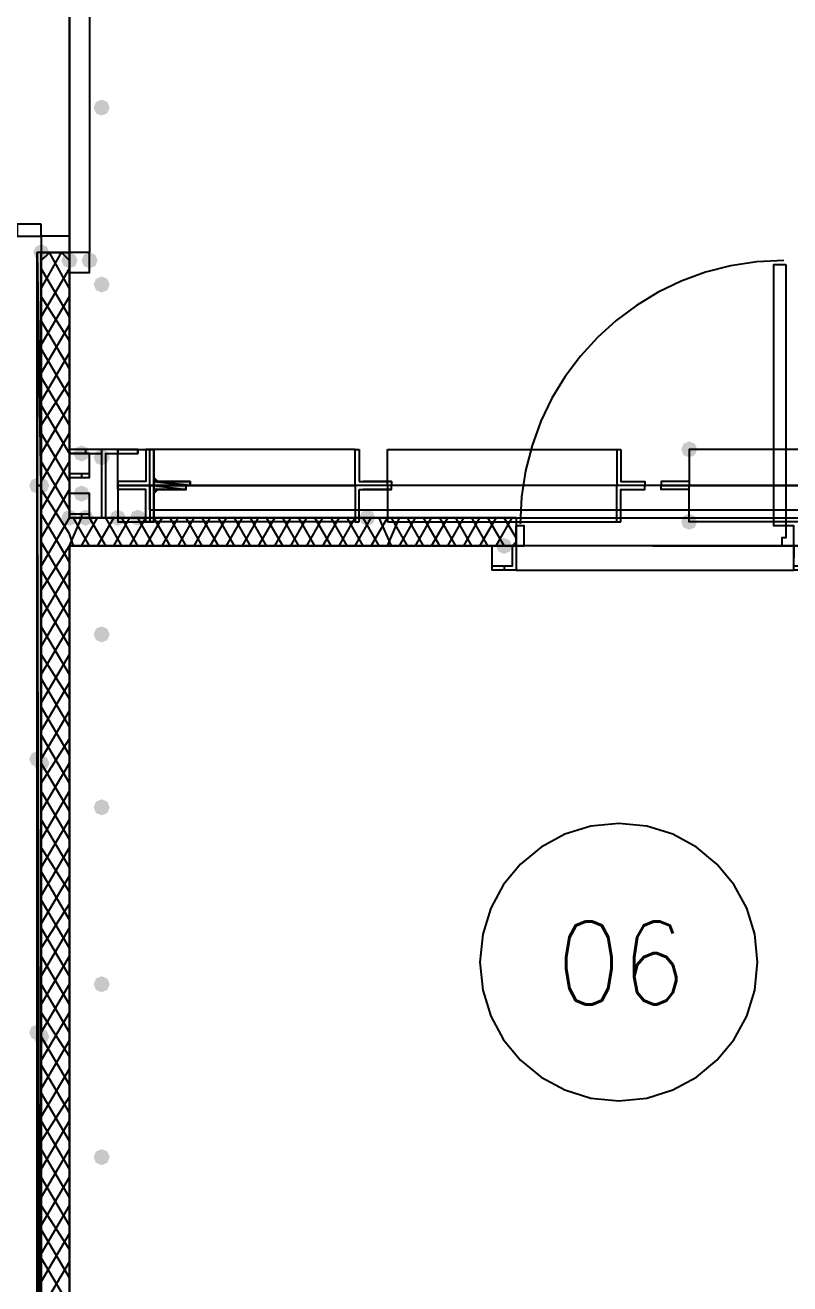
# Model space of a CAD drawing. Header units: millimetres. Extents: x 0 to 420, y 0 to 297.
# Drawn here: x 104.01 to 112.06, y 149.67 to 162.92 of the extents above; entities that cross this region are included whole.
import ezdxf

# ---------------------------------------------------------------- set-up
doc = ezdxf.new("R2010")
doc.units = ezdxf.units.MM
doc.layers.get('0').update_dxf_attribs({"linetype": 'CONTINUOUS'})
doc.styles.get("Standard").update_dxf_attribs({"font": 'STANDARD'})

msp = doc.modelspace()

# ---------------------------------------------------------------- hatches: boundary and pattern name
at = {"true_color": 0x000007}
for points in [[(104.902, 162.052), (104.877129, 161.992204), (104.817333, 161.967333), (104.757538, 161.992204), (104.732667, 162.052), (104.757537, 162.111796), (104.817333, 162.136667), (104.877129, 162.111796)], [(104.563333, 160.443333), (104.538462, 160.383537), (104.478667, 160.358667), (104.418871, 160.383537), (104.394, 160.443333), (104.418871, 160.503129), (104.478667, 160.528), (104.538462, 160.503129)], [(104.775, 160.443333), (104.750129, 160.383537), (104.690333, 160.358667), (104.630538, 160.383537), (104.605667, 160.443333), (104.630537, 160.503129), (104.690333, 160.528), (104.750129, 160.503129)], [(104.902, 160.189333), (104.877129, 160.129537), (104.817333, 160.104667), (104.757538, 160.129537), (104.732667, 160.189333), (104.757537, 160.249129), (104.817333, 160.274), (104.877129, 160.249129)], [(104.690333, 158.411333), (104.665463, 158.351537), (104.605667, 158.326667), (104.545871, 158.351537), (104.521, 158.411333), (104.545871, 158.471129), (104.605667, 158.496), (104.665462, 158.471129)], [(111.082667, 158.453667), (111.057796, 158.393871), (110.998, 158.369), (110.938204, 158.393871), (110.913333, 158.453667), (110.938204, 158.513462), (110.998, 158.538333), (111.057796, 158.513463)], [(104.902, 158.369), (104.877129, 158.309204), (104.817333, 158.284333), (104.757538, 158.309204), (104.732667, 158.369), (104.757537, 158.428796), (104.817333, 158.453667), (104.877129, 158.428796)], [(104.690333, 157.988), (104.665463, 157.928204), (104.605667, 157.903333), (104.545871, 157.928204), (104.521, 157.988), (104.545871, 158.047796), (104.605667, 158.072667), (104.665462, 158.047796)], [(104.563333, 157.734), (104.538462, 157.674204), (104.478667, 157.649333), (104.418871, 157.674204), (104.394, 157.734), (104.418871, 157.793796), (104.478667, 157.818667), (104.538462, 157.793796)], [(104.732667, 157.734), (104.707796, 157.674204), (104.648, 157.649333), (104.588204, 157.674204), (104.563333, 157.734), (104.588204, 157.793796), (104.648, 157.818667), (104.707796, 157.793796)], [(105.071333, 157.734), (105.046463, 157.674204), (104.986667, 157.649333), (104.926871, 157.674204), (104.902, 157.734), (104.926871, 157.793796), (104.986667, 157.818667), (105.046462, 157.793796)], [(105.283, 157.734), (105.258129, 157.674204), (105.198333, 157.649333), (105.138538, 157.674204), (105.113667, 157.734), (105.138537, 157.793796), (105.198333, 157.818667), (105.258129, 157.793796)], [(111.082667, 157.691667), (111.057796, 157.631871), (110.998, 157.607), (110.938204, 157.631871), (110.913333, 157.691667), (110.938204, 157.751462), (110.998, 157.776333), (111.057796, 157.751463)], [(109.135333, 157.437667), (109.110463, 157.377871), (109.050667, 157.353), (108.990871, 157.377871), (108.966, 157.437667), (108.990871, 157.497462), (109.050667, 157.522333), (109.110462, 157.497463)], [(104.902, 156.506333), (104.877129, 156.446537), (104.817333, 156.421667), (104.757538, 156.446537), (104.732667, 156.506333), (104.757537, 156.566129), (104.817333, 156.591), (104.877129, 156.566129)], [(104.902, 154.686), (104.877129, 154.626204), (104.817333, 154.601333), (104.757538, 154.626204), (104.732667, 154.686), (104.757537, 154.745796), (104.817333, 154.770667), (104.877129, 154.745796)], [(104.902, 152.823333), (104.877129, 152.763537), (104.817333, 152.738667), (104.757538, 152.763537), (104.732667, 152.823333), (104.757537, 152.883129), (104.817333, 152.908), (104.877129, 152.883129)], [(104.902, 151.003), (104.877129, 150.943204), (104.817333, 150.918333), (104.757538, 150.943204), (104.732667, 151.003), (104.757537, 151.062796), (104.817333, 151.087667), (104.877129, 151.062796)]]:
    msp.add_hatch(color=0, dxfattribs=at).paths.add_polyline_path(points, flags=0)
at = {"true_color": 0x0000fe}
for points in [[(104.267, 160.528), (104.242129, 160.468204), (104.182333, 160.443333), (104.122538, 160.468204), (104.097667, 160.528), (104.122537, 160.587796), (104.182333, 160.612667), (104.242129, 160.587796)], [(104.267, 160.528), (104.242129, 160.468204), (104.182333, 160.443333), (104.122538, 160.468204), (104.097667, 160.528), (104.122537, 160.587796), (104.182333, 160.612667), (104.242129, 160.587796)], [(104.224667, 158.072667), (104.199796, 158.012871), (104.14, 157.988), (104.080204, 158.012871), (104.055333, 158.072667), (104.080204, 158.132462), (104.14, 158.157333), (104.199796, 158.132463)], [(104.267, 158.072667), (104.242129, 158.012871), (104.182333, 157.988), (104.122538, 158.012871), (104.097667, 158.072667), (104.122537, 158.132462), (104.182333, 158.157333), (104.242129, 158.132463)], [(104.563333, 157.734), (104.538462, 157.674204), (104.478667, 157.649333), (104.418871, 157.674204), (104.394, 157.734), (104.418871, 157.793796), (104.478667, 157.818667), (104.538462, 157.793796)], [(107.696, 157.734), (107.671129, 157.674204), (107.611333, 157.649333), (107.551537, 157.674204), (107.526667, 157.734), (107.551537, 157.793796), (107.611333, 157.818667), (107.671129, 157.793796)], [(104.224667, 155.194), (104.199796, 155.134204), (104.14, 155.109333), (104.080204, 155.134204), (104.055333, 155.194), (104.080204, 155.253796), (104.14, 155.278667), (104.199796, 155.253796)], [(104.267, 155.151667), (104.242129, 155.091871), (104.182333, 155.067), (104.122538, 155.091871), (104.097667, 155.151667), (104.122537, 155.211462), (104.182333, 155.236333), (104.242129, 155.211463)], [(104.224667, 152.315333), (104.199796, 152.255537), (104.14, 152.230667), (104.080204, 152.255537), (104.055333, 152.315333), (104.080204, 152.375129), (104.14, 152.4), (104.199796, 152.375129)], [(104.267, 152.273), (104.242129, 152.213204), (104.182333, 152.188333), (104.122538, 152.213204), (104.097667, 152.273), (104.122537, 152.332796), (104.182333, 152.357667), (104.242129, 152.332796)]]:
    msp.add_hatch(color=0, dxfattribs=at).paths.add_polyline_path(points, flags=0)
at = {"true_color": 0x000007}
h = msp.add_hatch(color=0, dxfattribs=at)
h.paths.add_polyline_path([(104.182333, 160.528), (104.14, 160.528), (104.182333, 158.072667)], flags=0)
h.paths.add_polyline_path([(104.14, 160.528), (104.182333, 158.072667), (104.14, 158.072667)], flags=0)
at = {"true_color": 0x000062}
h = msp.add_hatch(color=0, dxfattribs=at)
h.paths.add_polyline_path([(105.367667, 158.453667), (105.367667, 158.199667)], flags=0)
h.paths.add_polyline_path([(105.367667, 158.199667), (105.367667, 158.453667)], flags=0)
h = msp.add_hatch(color=0, dxfattribs=at)
h.paths.add_polyline_path([(105.367667, 158.199667), (105.367667, 158.157333)], flags=0)
h.paths.add_polyline_path([(105.367667, 158.157333), (105.367667, 158.199667)], flags=0)
h = msp.add_hatch(color=0, dxfattribs=at)
h.paths.add_polyline_path([(105.41, 158.115), (105.367667, 158.157333)], flags=0)
h.paths.add_polyline_path([(105.367667, 158.157333), (105.41, 158.115), (105.367667, 158.115)], flags=0)
h.paths.add_polyline_path([(105.41, 158.115), (105.367667, 158.115)], flags=0)
h.paths.add_polyline_path([(105.367667, 158.115), (105.41, 158.115)], flags=0)
h.paths.add_polyline_path([(105.41, 158.115), (105.367667, 158.115)], flags=0)
h.paths.add_polyline_path([(105.41, 158.115), (105.367667, 158.115)], flags=0)
h = msp.add_hatch(color=0, dxfattribs=at)
h.paths.add_polyline_path([(105.367667, 158.115), (105.41, 158.115)], flags=0)
h.paths.add_polyline_path([(105.41, 158.115), (105.367667, 158.115)], flags=0)
h = msp.add_hatch(color=0, dxfattribs=at)
h.paths.add_polyline_path([(105.664, 158.115), (105.367667, 158.115)], flags=0)
h.paths.add_polyline_path([(105.664, 158.115), (105.367667, 158.115), (105.41, 158.115)], flags=0)
h = msp.add_hatch(color=0, dxfattribs=at)
h.paths.add_polyline_path([(105.367667, 158.115), (105.706333, 158.115)], flags=0)
h.paths.add_polyline_path([(105.706333, 158.115), (105.367667, 158.115)], flags=0)
h.paths.add_polyline_path([(105.706333, 158.115), (105.367667, 158.115)], flags=0)
h.paths.add_polyline_path([(105.367667, 158.115), (105.706333, 158.115)], flags=0)
h.paths.add_polyline_path([(105.706333, 158.115), (105.367667, 158.115)], flags=0)
h.paths.add_polyline_path([(105.706333, 158.115), (105.367667, 158.115)], flags=0)
h = msp.add_hatch(color=0, dxfattribs=at)
h.paths.add_polyline_path([(105.748667, 158.115), (105.367667, 158.115)], flags=0)
h.paths.add_polyline_path([(105.367667, 158.115), (105.748667, 158.115)], flags=0)
h.paths.add_polyline_path([(105.748667, 158.115), (105.367667, 158.115)], flags=0)
h.paths.add_polyline_path([(105.748667, 158.115), (105.367667, 158.115), (105.706333, 158.115)], flags=0)
h = msp.add_hatch(color=0, dxfattribs=at)
h.paths.add_polyline_path([(105.748667, 158.072667), (105.367667, 158.072667)], flags=0)
h.paths.add_polyline_path([(105.748667, 158.072667), (105.367667, 158.072667), (105.367667, 158.115)], flags=0)
for points in [[(105.367667, 158.115), (105.748667, 158.115), (105.748667, 158.072667)], [(105.706333, 158.115), (105.664, 158.115)]]:
    msp.add_hatch(color=0, dxfattribs=at).paths.add_polyline_path(points, flags=0)
h = msp.add_hatch(color=0, dxfattribs=at)
h.paths.add_polyline_path([(105.664, 158.115), (105.706333, 158.115)], flags=0)
h.paths.add_polyline_path([(105.706333, 158.115), (105.664, 158.115)], flags=0)
at = {"true_color": 0x000007}
h = msp.add_hatch(color=0, dxfattribs=at)
h.paths.add_polyline_path([(104.182333, 158.072667), (104.14, 158.072667), (104.182333, 140.716)], flags=0)
h.paths.add_polyline_path([(104.14, 158.072667), (104.182333, 140.716), (104.14, 140.716)], flags=0)
at = {"true_color": 0x000062}
h = msp.add_hatch(color=0, dxfattribs=at)
h.paths.add_polyline_path([(105.367667, 158.072667), (105.748667, 158.072667)], flags=0)
h.paths.add_polyline_path([(105.367667, 158.072667), (105.748667, 158.072667)], flags=0)
h.paths.add_polyline_path([(105.748667, 158.072667), (105.367667, 158.072667)], flags=0)
h.paths.add_polyline_path([(105.748667, 158.072667), (105.367667, 158.072667)], flags=0)
h.paths.add_polyline_path([(105.367667, 158.072667), (105.748667, 158.072667)], flags=0)
h = msp.add_hatch(color=0, dxfattribs=at)
h.paths.add_polyline_path([(105.706333, 158.072667), (105.367667, 158.072667)], flags=0)
h.paths.add_polyline_path([(105.706333, 158.072667), (105.367667, 158.072667), (105.748667, 158.072667)], flags=0)
h = msp.add_hatch(color=0, dxfattribs=at)
h.paths.add_polyline_path([(105.706333, 158.072667), (105.367667, 158.072667), (105.706333, 158.030333)], flags=0)
h.paths.add_polyline_path([(105.367667, 158.072667), (105.706333, 158.030333), (105.367667, 158.030333)], flags=0)
h.paths.add_polyline_path([(105.706333, 158.030333), (105.367667, 158.030333)], flags=0)
h.paths.add_polyline_path([(105.367667, 158.030333), (105.706333, 158.030333)], flags=0)
h.paths.add_polyline_path([(105.706333, 158.030333), (105.367667, 158.030333)], flags=0)
h.paths.add_polyline_path([(105.706333, 158.030333), (105.367667, 158.030333)], flags=0)
h = msp.add_hatch(color=0, dxfattribs=at)
h.paths.add_polyline_path([(105.41, 158.030333), (105.367667, 158.030333)], flags=0)
h.paths.add_polyline_path([(105.41, 158.030333), (105.367667, 158.030333)], flags=0)
h.paths.add_polyline_path([(105.367667, 158.030333), (105.41, 158.030333)], flags=0)
h.paths.add_polyline_path([(105.41, 158.030333), (105.367667, 158.030333)], flags=0)
h.paths.add_polyline_path([(105.41, 158.030333), (105.367667, 158.030333)], flags=0)
h.paths.add_polyline_path([(105.367667, 158.030333), (105.41, 158.030333)], flags=0)
h.paths.add_polyline_path([(105.41, 158.030333), (105.367667, 158.030333)], flags=0)
h.paths.add_polyline_path([(105.41, 158.030333), (105.367667, 158.030333), (105.664, 158.030333)], flags=0)
h = msp.add_hatch(color=0, dxfattribs=at)
h.paths.add_polyline_path([(105.367667, 157.988), (105.367667, 158.030333)], flags=0)
h.paths.add_polyline_path([(105.367667, 157.988), (105.367667, 158.030333), (105.41, 158.030333)], flags=0)
h = msp.add_hatch(color=0, dxfattribs=at)
h.paths.add_polyline_path([(105.367667, 157.988), (105.367667, 157.945667)], flags=0)
h.paths.add_polyline_path([(105.367667, 157.945667), (105.367667, 157.988)], flags=0)
h = msp.add_hatch(color=0, dxfattribs=at)
h.paths.add_polyline_path([(105.367667, 157.945667), (105.367667, 157.734)], flags=0)
h.paths.add_polyline_path([(105.367667, 157.734), (105.367667, 157.945667)], flags=0)
h = msp.add_hatch(color=0, dxfattribs=at)
h.paths.add_polyline_path([(105.664, 158.030333), (105.706333, 158.030333)], flags=0)
h.paths.add_polyline_path([(105.706333, 158.030333), (105.664, 158.030333)], flags=0)
h.paths.add_polyline_path([(105.706333, 158.030333), (105.664, 158.030333)], flags=0)
at = {"true_color": 0x000007}
h = msp.add_hatch(color=0, dxfattribs=at)
h.paths.add_polyline_path([(104.478667, 157.734), (109.177667, 157.734)], flags=0)
h.paths.add_polyline_path([(109.177667, 157.734), (104.478667, 157.734)], flags=0)
at = {"true_color": 0x000062}
h = msp.add_hatch(color=0, dxfattribs=at)
h.paths.add_polyline_path([(105.367667, 157.734), (105.367667, 157.691667)], flags=0)
h.paths.add_polyline_path([(105.367667, 157.691667), (105.367667, 157.734)], flags=0)

# ---------------------------------------------------------------- linework, layer by layer
at = {"color": 0, "true_color": 0x000008}
msp.add_lwpolyline([(116.797667, 157.734), (116.797667, 170.053), (104.478667, 170.053), (104.478667, 157.734)], close=True, dxfattribs=at)
at = {"color": 0, "true_color": 0x000007}
for points in [[(104.605667, 160.528), (104.478667, 160.528), (104.478667, 163.872333)], [(104.690333, 163.872333), (104.690333, 160.528), (104.605667, 160.528)], [(104.182333, 158.072667), (104.182333, 160.528), (104.182333, 158.072667), (104.14, 160.528)], [(104.182333, 160.443333), (104.267, 160.528)], [(104.182333, 160.147), (104.394, 160.528)], [(104.182333, 160.528), (104.478667, 160.528)], [(104.182333, 160.528), (104.182333, 105.537)], [(104.478667, 160.147), (104.267, 160.528)], [(104.478667, 160.443333), (104.394, 160.528)], [(104.478667, 157.734), (104.478667, 160.528)], [(104.182333, 159.850667), (104.478667, 160.358667)], [(104.478667, 159.850667), (104.182333, 160.358667)], [(111.992833, 160.443333), (111.709327, 160.429018), (111.434011, 160.386999), (111.168278, 160.318672), (110.913521, 160.22543), (110.671136, 160.108667), (110.442516, 159.969777), (110.229054, 159.810153), (110.032144, 159.631189), (109.85318, 159.434279), (109.693556, 159.220817), (109.554666, 158.992197), (109.437903, 158.749812), (109.344661, 158.495056), (109.276334, 158.229323), (109.234316, 157.954006), (109.22, 157.6705)], [(104.182333, 159.554333), (104.478667, 160.062333)], [(104.478667, 159.596667), (104.182333, 160.062333)], [(104.478667, 159.300333), (104.182333, 159.808333)], [(104.182333, 159.258), (104.478667, 159.766)], [(104.478667, 159.004), (104.182333, 159.512)], [(104.182333, 158.961667), (104.478667, 159.469667)], [(104.478667, 158.707667), (104.182333, 159.215667)], [(104.182333, 158.707667), (104.478667, 159.173333)], [(104.182333, 158.411333), (104.478667, 158.919333)], [(104.478667, 158.411333), (104.182333, 158.919333)], [(104.182333, 158.115), (104.478667, 158.623)], [(104.478667, 158.115), (104.182333, 158.623)], [(104.478667, 158.453667), (104.478667, 158.411333)], [(104.648, 158.453667), (104.648, 158.411333)], [(104.817333, 158.453667), (104.817333, 157.734)], [(104.986667, 158.453667), (104.986667, 158.411333)], [(105.325333, 158.072667), (105.325333, 158.453667), (105.283, 158.453667), (105.283, 158.157333), (105.283, 158.115), (105.240667, 158.115), (105.029, 158.115), (104.986667, 158.115), (104.986667, 158.072667), (105.325333, 158.072667), (107.484333, 158.072667), (107.484333, 158.453667), (105.325333, 158.453667)], [(105.367667, 158.072667), (104.986667, 158.072667), (104.986667, 158.453667), (105.367667, 158.453667)], [(105.198333, 158.453667), (105.198333, 158.411333)], [(107.484333, 158.072667), (107.484333, 158.453667), (105.367667, 158.453667)], [(107.484333, 158.453667), (107.526667, 158.453667)], [(107.526667, 158.453667), (107.526667, 158.157333), (107.526667, 158.115)], [(110.236, 158.453667), (110.278333, 158.453667)], [(110.278333, 158.453667), (110.278333, 158.157333), (110.278333, 158.115), (110.532333, 158.115), (110.532333, 158.072667)], [(110.998, 158.453667), (110.998, 158.157333), (110.998, 158.115), (110.955667, 158.115), (110.744, 158.115), (110.701667, 158.115), (110.701667, 158.072667)], [(104.182333, 157.818667), (104.478667, 158.326667)], [(104.478667, 157.818667), (104.182333, 158.326667)], [(104.605667, 158.199667), (104.605667, 158.157333)], [(105.706333, 158.115), (105.41, 158.115)], [(107.526667, 158.115), (107.569, 158.115), (107.865333, 158.115), (107.569, 158.115)], [(107.865333, 158.115), (107.865333, 158.072667)], [(104.14, 140.716), (104.14, 158.072667), (104.182333, 140.716), (104.182333, 158.072667)], [(104.182333, 157.522333), (104.478667, 158.030333)], [(104.478667, 157.564667), (104.182333, 158.030333)], [(105.325333, 158.072667), (105.325333, 157.691667), (105.283, 157.691667), (105.283, 157.734), (105.283, 157.988), (105.283, 158.030333), (105.240667, 158.030333), (105.029, 158.030333), (104.986667, 158.030333), (104.986667, 158.072667), (105.325333, 158.072667), (107.484333, 158.072667), (107.484333, 157.691667), (105.325333, 157.691667)], [(105.367667, 158.072667), (104.986667, 158.072667), (104.986667, 157.691667), (105.367667, 157.691667)], [(115.951, 157.818667), (115.951, 158.072667), (105.325333, 158.072667)], [(107.484333, 158.072667), (105.367667, 158.072667)], [(107.484333, 158.072667), (105.367667, 158.072667)], [(107.484333, 158.072667), (107.484333, 157.691667), (105.367667, 157.691667)], [(105.706333, 158.030333), (105.41, 158.030333)], [(107.865333, 158.072667), (107.484333, 158.072667)], [(107.865333, 158.072667), (107.484333, 158.072667)], [(107.526667, 157.691667), (107.526667, 157.734), (107.526667, 157.988), (107.526667, 158.030333)], [(107.526667, 158.030333), (107.569, 158.030333), (107.865333, 158.030333), (107.569, 158.030333)], [(107.865333, 158.030333), (107.865333, 158.072667)], [(110.532333, 158.072667), (110.236, 158.072667)], [(110.532333, 158.072667), (110.236, 158.072667)], [(110.278333, 157.691667), (110.278333, 157.734), (110.278333, 157.988), (110.278333, 158.030333), (110.532333, 158.030333), (110.532333, 158.072667)], [(110.701667, 158.072667), (110.998, 158.072667)], [(110.701667, 158.072667), (110.998, 158.072667)], [(110.998, 157.691667), (110.998, 157.734), (110.998, 157.988), (110.998, 158.030333), (110.955667, 158.030333), (110.744, 158.030333), (110.701667, 158.030333), (110.701667, 158.072667)], [(105.325333, 157.861), (105.325333, 157.818667), (115.951, 157.818667)], [(104.478667, 157.268333), (104.182333, 157.776333)], [(104.182333, 157.226), (104.478667, 157.734)], [(104.478667, 157.437667), (104.605667, 157.734)], [(109.177667, 157.734), (104.478667, 157.734), (109.177667, 157.734), (104.478667, 157.734)], [(109.177667, 157.734), (104.478667, 157.734)], [(104.690333, 157.437667), (104.521, 157.734)], [(104.605667, 157.776333), (104.605667, 157.734)], [(104.605667, 157.437667), (104.775, 157.734)], [(104.859667, 157.437667), (104.690333, 157.734)], [(104.775, 157.437667), (104.944333, 157.734)], [(105.029, 157.437667), (104.859667, 157.734)], [(104.944333, 157.437667), (105.113667, 157.734)], [(105.198333, 157.437667), (105.029, 157.734)], [(105.113667, 157.437667), (105.283, 157.734)], [(105.367667, 157.437667), (105.198333, 157.734)], [(105.283, 157.437667), (105.452333, 157.734)], [(105.537, 157.437667), (105.367667, 157.734)], [(105.452333, 157.437667), (105.621667, 157.734)], [(105.706333, 157.437667), (105.537, 157.734)], [(105.621667, 157.437667), (105.791, 157.734)], [(105.875667, 157.437667), (105.706333, 157.734)], [(105.791, 157.437667), (105.960333, 157.734)], [(106.045, 157.437667), (105.875667, 157.734)], [(105.960333, 157.437667), (106.129667, 157.734)], [(106.214333, 157.437667), (106.045, 157.734)], [(106.129667, 157.437667), (106.299, 157.734)], [(106.383667, 157.437667), (106.214333, 157.734)], [(106.299, 157.437667), (106.468333, 157.734)], [(106.553, 157.437667), (106.383667, 157.734)], [(106.468333, 157.437667), (106.637667, 157.734)], [(106.722333, 157.437667), (106.553, 157.734)], [(106.637667, 157.437667), (106.807, 157.734)], [(106.891667, 157.437667), (106.722333, 157.734)], [(106.807, 157.437667), (106.976333, 157.734)], [(107.061, 157.437667), (106.891667, 157.734)], [(106.976333, 157.437667), (107.145667, 157.734)], [(107.230333, 157.437667), (107.061, 157.734)], [(107.145667, 157.437667), (107.315, 157.734)], [(107.399667, 157.437667), (107.230333, 157.734)], [(107.315, 157.437667), (107.484333, 157.734)], [(107.569, 157.437667), (107.399667, 157.734)], [(107.484333, 157.437667), (107.653667, 157.734)], [(107.484333, 157.691667), (107.526667, 157.691667)], [(107.738333, 157.437667), (107.569, 157.734)], [(107.653667, 157.437667), (107.823, 157.734)], [(107.865333, 157.437667), (107.738333, 157.734)], [(107.823, 157.437667), (107.95, 157.734)], [(108.034667, 157.437667), (107.865333, 157.734)], [(107.95, 157.437667), (108.119333, 157.734)], [(108.204, 157.437667), (108.034667, 157.734)], [(108.119333, 157.437667), (108.288667, 157.734)], [(108.373333, 157.437667), (108.204, 157.734)], [(108.288667, 157.437667), (108.458, 157.734)], [(108.542667, 157.437667), (108.373333, 157.734)], [(108.458, 157.437667), (108.627333, 157.734)], [(108.712, 157.437667), (108.542667, 157.734)], [(108.627333, 157.437667), (108.796667, 157.734)], [(108.881333, 157.437667), (108.712, 157.734)], [(108.796667, 157.437667), (108.966, 157.734)], [(109.050667, 157.437667), (108.881333, 157.734)], [(108.966, 157.437667), (109.135333, 157.734)], [(109.177667, 157.522333), (109.050667, 157.734)], [(109.177667, 157.734), (109.177667, 157.649333), (109.177667, 157.437667)], [(109.177667, 157.734), (109.177667, 157.649333)], [(110.236, 157.691667), (110.278333, 157.691667)], [(104.521, 157.437667), (104.478667, 157.564667)], [(104.478667, 156.972), (104.182333, 157.48)], [(104.182333, 156.972), (104.478667, 157.437667)], [(104.478667, 157.437667), (109.177667, 157.437667)], [(104.478667, 149.013333), (104.478667, 157.437667)], [(109.135333, 157.437667), (109.177667, 157.48)], [(110.617, 157.437667), (109.177667, 157.437667), (109.177667, 157.310667)], [(110.617, 157.437667), (112.098667, 157.437667), (112.310333, 157.437667), (112.310333, 157.226), (112.098667, 157.226), (112.098667, 157.437667), (112.310333, 157.437667), (112.310333, 157.183667), (112.098667, 157.183667), (112.098667, 157.437667), (112.098667, 157.310667)], [(109.177667, 157.310667), (109.177667, 157.183667), (110.617, 157.183667)], [(110.617, 157.183667), (112.098667, 157.183667), (112.098667, 157.310667)], [(104.182333, 156.675667), (104.478667, 157.183667)], [(104.478667, 156.675667), (104.182333, 157.183667)], [(109.050667, 157.226), (109.050667, 157.183667)], [(104.182333, 156.379333), (104.478667, 156.887333)], [(104.478667, 156.379333), (104.182333, 156.887333)], [(104.182333, 156.083), (104.478667, 156.591)], [(104.478667, 156.083), (104.182333, 156.591)], [(104.182333, 155.786667), (104.478667, 156.294667)], [(104.478667, 155.829), (104.182333, 156.294667)], [(104.478667, 155.532667), (104.182333, 156.040667)], [(104.182333, 155.490333), (104.478667, 155.998333)], [(104.478667, 155.236333), (104.182333, 155.744333)], [(104.182333, 155.194), (104.478667, 155.702)], [(104.478667, 154.94), (104.182333, 155.448)], [(104.182333, 154.94), (104.478667, 155.405667)], [(104.182333, 154.643667), (104.478667, 155.151667)], [(104.478667, 154.643667), (104.182333, 155.151667)], [(104.182333, 154.347333), (104.478667, 154.855333)], [(104.478667, 154.347333), (104.182333, 154.855333)], [(104.182333, 154.051), (104.478667, 154.559)], [(104.478667, 154.051), (104.182333, 154.559)], [(111.717667, 153.056167), (111.687995, 153.350508), (111.602893, 153.624659), (111.468236, 153.872746), (111.289896, 154.088896), (111.073746, 154.267236), (110.825659, 154.401893), (110.551508, 154.486995), (110.257167, 154.516667), (109.962825, 154.486995), (109.688674, 154.401893), (109.440587, 154.267236), (109.224437, 154.088896), (109.046097, 153.872746), (108.91144, 153.624659), (108.826339, 153.350508), (108.796667, 153.056167)], [(104.182333, 153.754667), (104.478667, 154.262667)], [(104.478667, 153.797), (104.182333, 154.262667)], [(104.478667, 153.500667), (104.182333, 154.008667)], [(104.182333, 153.458333), (104.478667, 153.966333)], [(104.478667, 153.204333), (104.182333, 153.712333)], [(104.182333, 153.204333), (104.478667, 153.67)], [(104.182333, 152.908), (104.478667, 153.416)], [(104.478667, 152.908), (104.182333, 153.416)], [(104.182333, 152.611667), (104.478667, 153.119667)], [(104.478667, 152.611667), (104.182333, 153.119667)], [(108.796667, 153.056167), (108.826339, 152.761825), (108.91144, 152.487674), (109.046097, 152.239587), (109.224437, 152.023437), (109.440587, 151.845097), (109.688674, 151.71044), (109.962825, 151.625339), (110.257167, 151.595667), (110.551508, 151.625339), (110.825659, 151.71044), (111.073746, 151.845097), (111.289896, 152.023437), (111.468236, 152.239587), (111.602893, 152.487674), (111.687995, 152.761825), (111.717667, 153.056167)], [(104.182333, 152.315333), (104.478667, 152.823333)], [(104.478667, 152.315333), (104.182333, 152.823333)], [(104.182333, 152.019), (104.478667, 152.527)], [(104.478667, 152.061333), (104.182333, 152.527)], [(104.478667, 151.765), (104.182333, 152.273)], [(104.182333, 151.722667), (104.478667, 152.230667)], [(104.478667, 151.468667), (104.182333, 151.976667)], [(104.182333, 151.426333), (104.478667, 151.934333)], [(104.478667, 151.172333), (104.182333, 151.680333)], [(104.182333, 151.172333), (104.478667, 151.638)], [(104.182333, 150.876), (104.478667, 151.384)], [(104.478667, 150.876), (104.182333, 151.384)], [(104.182333, 150.579667), (104.478667, 151.087667)], [(104.478667, 150.579667), (104.182333, 151.087667)], [(104.182333, 150.283333), (104.478667, 150.791333)], [(104.478667, 150.283333), (104.182333, 150.791333)], [(104.182333, 149.987), (104.478667, 150.495)], [(104.478667, 150.029333), (104.182333, 150.495)], [(104.478667, 149.733), (104.182333, 150.241)], [(104.182333, 149.690667), (104.478667, 150.198667)], [(104.478667, 149.436667), (104.182333, 149.944667)], [(104.182333, 149.394333), (104.478667, 149.902333)]]:
    msp.add_lwpolyline(points, dxfattribs=at)
for points in [[(104.182333, 160.824333), (103.928333, 160.824333), (103.928333, 160.697333), (104.182333, 160.697333)], [(104.478667, 160.697333), (104.182333, 160.697333), (104.182333, 160.528), (104.478667, 160.528)], [(104.182333, 160.528), (104.14, 160.528), (104.182333, 158.072667)], [(104.14, 160.528), (104.182333, 158.072667), (104.14, 158.072667)], [(104.182333, 158.072667), (104.182333, 160.528), (104.14, 160.528), (104.14, 158.072667)], [(104.182333, 158.072667), (104.182333, 160.528), (104.14, 160.528), (104.14, 158.072667)], [(104.478667, 160.528), (104.182333, 160.528)], [(104.690333, 160.316333), (104.690333, 160.528), (104.478667, 160.528), (104.478667, 160.316333), (104.690333, 160.316333), (104.690333, 160.528), (104.478667, 160.528), (104.478667, 160.316333)], [(112.014, 160.401), (112.014, 157.649333), (111.887, 157.649333), (111.887, 160.401)], [(105.198333, 158.453667), (104.478667, 158.453667), (104.478667, 158.411333), (104.817333, 158.411333), (104.817333, 157.734), (104.478667, 157.734), (105.198333, 157.734), (104.859667, 157.734), (104.859667, 158.411333), (105.198333, 158.411333)], [(104.690333, 158.411333), (104.478667, 158.411333), (104.478667, 158.199667), (104.690333, 158.199667), (104.690333, 158.411333), (104.478667, 158.411333), (104.478667, 158.157333), (104.690333, 158.157333)], [(107.823, 158.453667), (110.236, 158.453667), (110.236, 158.072667), (107.823, 158.072667)], [(113.453333, 158.453667), (110.998, 158.453667), (110.998, 158.072667), (113.453333, 158.072667)], [(104.182333, 158.072667), (104.14, 158.072667), (104.182333, 140.716)], [(104.14, 158.072667), (104.182333, 140.716), (104.14, 140.716)], [(104.14, 158.072667), (104.14, 140.716), (104.182333, 140.716), (104.182333, 158.072667)], [(104.14, 158.072667), (104.14, 140.716), (104.182333, 140.716), (104.182333, 158.072667)], [(104.690333, 157.988), (104.478667, 157.988), (104.478667, 157.776333), (104.690333, 157.776333), (104.690333, 157.988), (104.478667, 157.988), (104.478667, 157.734), (104.690333, 157.734)], [(105.325333, 158.072667), (105.325333, 158.030333), (105.325333, 157.818667)], [(107.823, 157.691667), (110.236, 157.691667), (110.236, 158.072667), (107.823, 158.072667)], [(113.453333, 157.691667), (110.998, 157.691667), (110.998, 158.072667), (113.453333, 158.072667)], [(104.478667, 157.734), (109.177667, 157.734)], [(109.177667, 157.734), (104.478667, 157.734)], [(109.177667, 157.734), (104.478667, 157.734)], [(109.177667, 157.734), (104.478667, 157.734)], [(109.262333, 157.437667), (109.262333, 157.522333), (109.262333, 157.649333), (109.177667, 157.649333), (109.177667, 157.437667)], [(109.177667, 157.437667), (109.177667, 157.649333)], [(112.098667, 157.437667), (112.098667, 157.649333), (112.014, 157.649333), (112.014, 157.522333), (111.971667, 157.522333), (111.971667, 157.437667)], [(108.923667, 157.437667), (109.135333, 157.437667), (109.135333, 157.226), (108.923667, 157.226), (108.923667, 157.437667), (109.177667, 157.437667), (109.177667, 157.183667), (108.923667, 157.183667)]]:
    msp.add_lwpolyline(points, close=True, dxfattribs=at)
at = {"color": 0, "true_color": 0x000062}
for points in [[(105.367667, 158.453667), (105.367667, 158.199667)], [(105.367667, 158.199667), (105.367667, 158.453667)], [(105.367667, 158.199667), (105.367667, 158.157333)], [(105.367667, 158.157333), (105.367667, 158.199667)], [(105.41, 158.115), (105.367667, 158.157333)], [(105.367667, 158.157333), (105.41, 158.115), (105.367667, 158.115)], [(105.41, 158.115), (105.367667, 158.115)], [(105.367667, 158.115), (105.41, 158.115)], [(105.41, 158.115), (105.367667, 158.115)], [(105.41, 158.115), (105.367667, 158.115)], [(105.367667, 158.115), (105.41, 158.115)], [(105.41, 158.115), (105.367667, 158.115)], [(105.664, 158.115), (105.367667, 158.115)], [(105.664, 158.115), (105.367667, 158.115), (105.41, 158.115)], [(105.367667, 158.115), (105.706333, 158.115)], [(105.706333, 158.115), (105.367667, 158.115)], [(105.706333, 158.115), (105.367667, 158.115)], [(105.367667, 158.115), (105.706333, 158.115)], [(105.706333, 158.115), (105.367667, 158.115)], [(105.706333, 158.115), (105.367667, 158.115)], [(105.748667, 158.115), (105.367667, 158.115)], [(105.367667, 158.115), (105.748667, 158.115)], [(105.748667, 158.115), (105.367667, 158.115)], [(105.748667, 158.115), (105.367667, 158.115), (105.706333, 158.115)], [(105.748667, 158.072667), (105.367667, 158.072667), (105.367667, 158.115)], [(105.367667, 158.115), (105.748667, 158.115), (105.748667, 158.072667)], [(105.706333, 158.115), (105.664, 158.115)], [(105.664, 158.115), (105.706333, 158.115)], [(105.706333, 158.115), (105.664, 158.115)], [(105.748667, 158.072667), (105.367667, 158.072667)], [(105.367667, 158.072667), (105.748667, 158.072667)], [(105.367667, 158.072667), (105.748667, 158.072667)], [(105.748667, 158.072667), (105.367667, 158.072667)], [(105.748667, 158.072667), (105.367667, 158.072667)], [(105.367667, 158.072667), (105.748667, 158.072667)], [(105.706333, 158.072667), (105.367667, 158.072667)], [(105.706333, 158.072667), (105.367667, 158.072667), (105.748667, 158.072667)], [(105.706333, 158.072667), (105.367667, 158.072667), (105.706333, 158.030333)], [(105.367667, 158.072667), (105.706333, 158.030333), (105.367667, 158.030333)], [(105.706333, 158.030333), (105.367667, 158.030333)], [(105.367667, 158.030333), (105.706333, 158.030333)], [(105.706333, 158.030333), (105.367667, 158.030333)], [(105.706333, 158.030333), (105.367667, 158.030333)], [(105.41, 158.030333), (105.367667, 158.030333)], [(105.41, 158.030333), (105.367667, 158.030333)], [(105.367667, 158.030333), (105.41, 158.030333)], [(105.41, 158.030333), (105.367667, 158.030333)], [(105.41, 158.030333), (105.367667, 158.030333)], [(105.367667, 158.030333), (105.41, 158.030333)], [(105.41, 158.030333), (105.367667, 158.030333)], [(105.41, 158.030333), (105.367667, 158.030333), (105.664, 158.030333)], [(105.367667, 157.988), (105.367667, 158.030333)], [(105.367667, 157.988), (105.367667, 158.030333), (105.41, 158.030333)], [(105.367667, 157.988), (105.367667, 157.945667)], [(105.367667, 157.945667), (105.367667, 157.988)], [(105.367667, 157.945667), (105.367667, 157.734)], [(105.367667, 157.734), (105.367667, 157.945667)], [(105.664, 158.030333), (105.706333, 158.030333)], [(105.706333, 158.030333), (105.664, 158.030333)], [(105.706333, 158.030333), (105.664, 158.030333)], [(105.367667, 157.734), (105.367667, 157.691667)], [(105.367667, 157.691667), (105.367667, 157.734)]]:
    msp.add_lwpolyline(points, close=True, dxfattribs=at)
for points in [[(105.367667, 158.453667), (105.367667, 158.072667), (105.748667, 158.072667)], [(105.748667, 158.072667), (105.748667, 158.115), (105.706333, 158.115), (105.664, 158.115), (105.41, 158.115), (105.367667, 158.157333), (105.367667, 158.199667), (105.367667, 158.453667)], [(105.748667, 158.072667), (105.367667, 158.072667), (105.367667, 157.691667)], [(105.367667, 157.691667), (105.367667, 157.734), (105.367667, 157.945667), (105.367667, 157.988), (105.41, 158.030333), (105.664, 158.030333), (105.706333, 158.030333), (105.706333, 158.072667), (105.748667, 158.072667)]]:
    msp.add_lwpolyline(points, dxfattribs=at)
at = {"color": 0, "true_color": 0x000098}
msp.add_lwpolyline([(104.478667, 149.013333), (116.797667, 149.013333), (116.797667, 157.437667), (104.478667, 157.437667)], close=True, dxfattribs=at)

# ---------------------------------------------------------------- texts
at = {"color": 0, "true_color": 0x000007, "insert": (109.601002, 153.483699), "char_height": 0.872032, "width": 1.06581688, "attachment_point": 1}
msp.add_mtext('06', dxfattribs=at)

doc.saveas('drawing.dxf')
